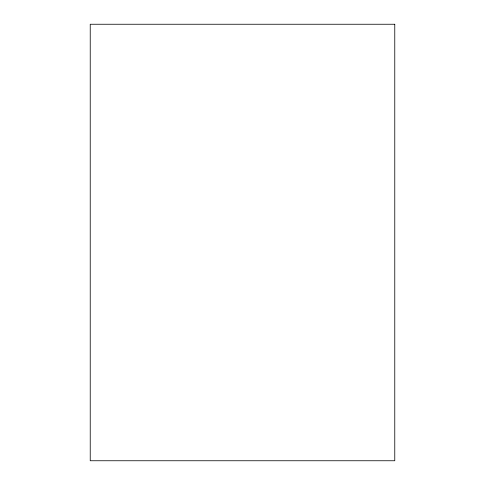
<?xml version="1.0" encoding="UTF-8"?>
<svg xmlns="http://www.w3.org/2000/svg" width="485" height="485" viewBox="0 0 485 485"><rect width="100%" height="100%" fill="white"/><g stroke="black" fill="none" stroke-linecap="round" stroke-linejoin="round"><path stroke-width="0.73" d="M394.766 24.25L90.234 24.25L90.234 460.75L394.766 460.75L394.766 24.25"/></g></svg>
